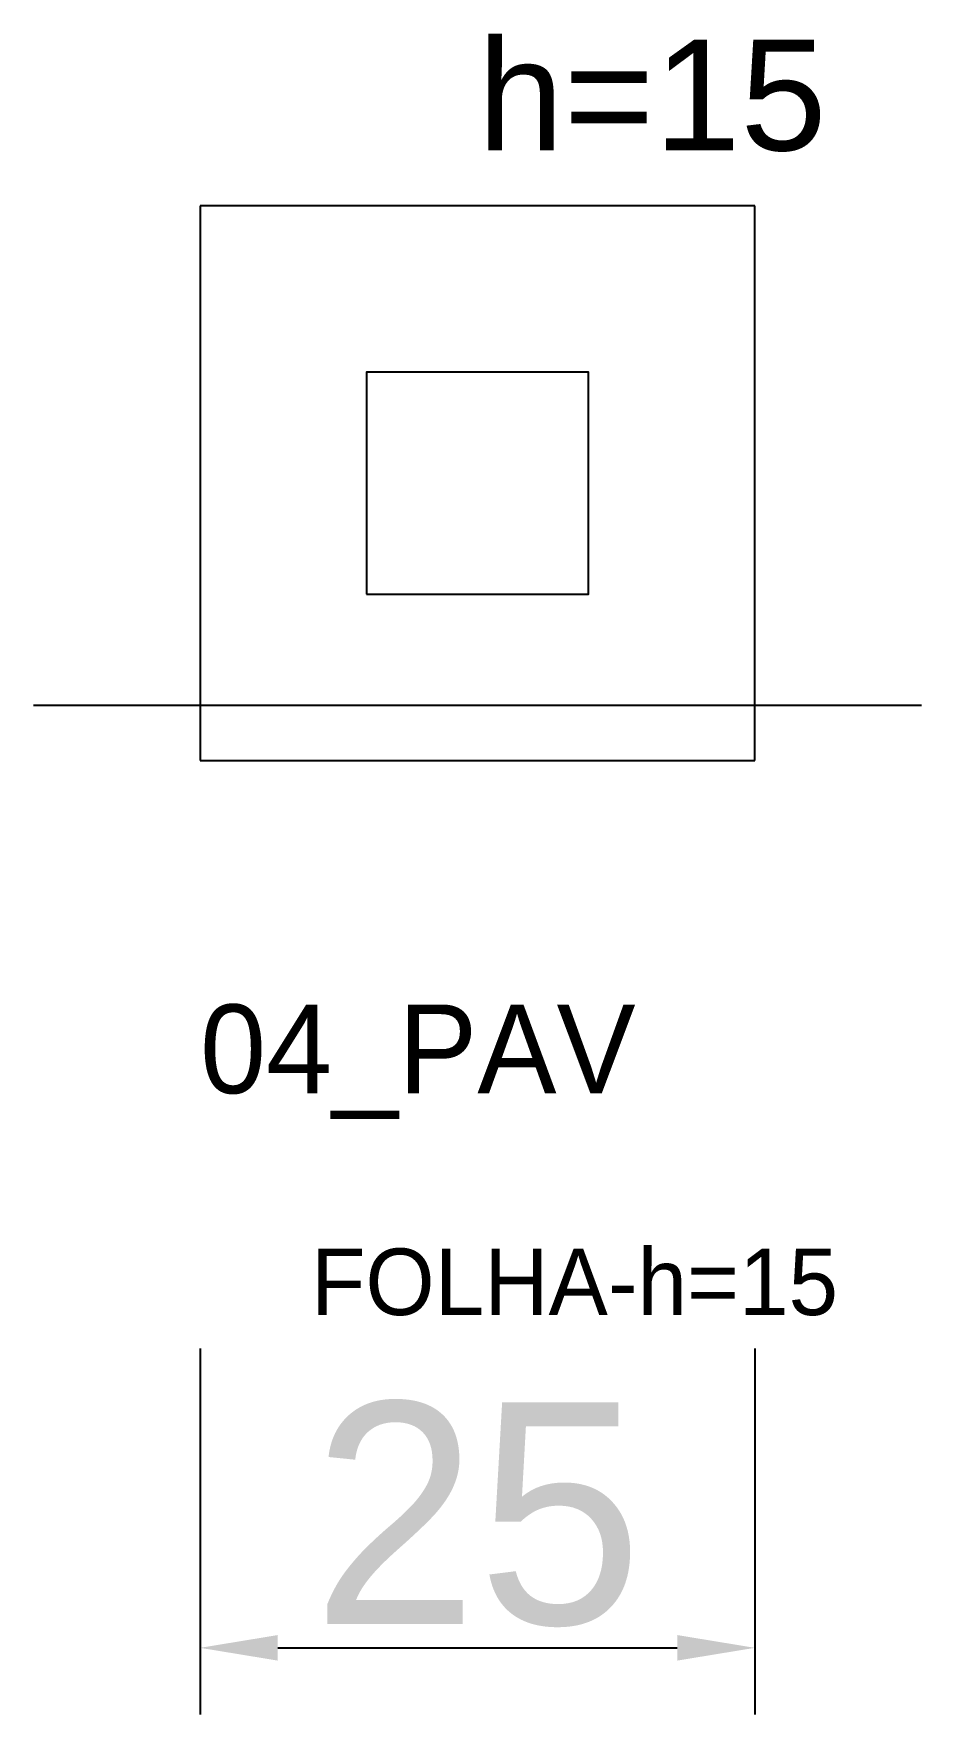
# Model space of a CAD drawing. Header units: metres. Extents: x 214.7 to 254.7, y 133.5 to 209.3.
import ezdxf

# ---------------------------------------------------------------- set-up
doc = ezdxf.new("R2010")
doc.units = ezdxf.units.M
for name, color, linetype in [('COTA', 241, 'CONTINUOUS'), ('FOLHA', 255, 'CONTINUOUS'), ('Hachura', 251, 'CONTINUOUS'), ('NOMENCLATURA', 7, 'CONTINUOUS'), ('Nível', 160, 'CONTINUOUS'), ('Painéis', 200, 'CONTINUOUS'), ('Pilares', 5, 'CONTINUOUS'), ('SARR_2.2x7', 40, 'CONTINUOUS')]:
    doc.layers.add(name, color=color, linetype=linetype)
doc.styles.add('ARIAL', font='Arial.ttf')
doc.dimstyles.new('EZ DXF', dxfattribs={"dimtxt": 10, "dimasz": 3.5, "dimexe": 3, "dimexo": 1.5, "dimgap": 1, "dimtad": 1, "dimdec": 1, "dimdsep": 46, "dimcen": 2.5, "dimazin": 3, "dimtfac": 1, "dimtmove": 0, "dimatfit": 3})

msp = doc.modelspace()

# ---------------------------------------------------------------- hatches: boundary and pattern name
at = {"layer": 'Hachura'}
h = msp.add_hatch(dxfattribs=at)
h.set_pattern_fill('ANSI31', scale=50)
h.paths.add_polyline_path([(222.2, 176.5), (247.2, 176.5), (247.2, 201.5), (222.2, 201.5)])
h = msp.add_hatch(dxfattribs=at)
h.set_pattern_fill('ANSI31', scale=50)
h.paths.add_polyline_path([(222.2, 176.5), (247.2, 176.5), (247.2, 201.5), (222.2, 201.5)])

# ---------------------------------------------------------------- linework, layer by layer
at = {"layer": 'Painéis', "color": 200}
for p, q in [((247.2, 201.5), (222.2, 201.5)), ((222.2, 201.5), (222.2, 176.5)), ((247.2, 201.5), (222.2, 201.5)), ((222.2, 201.5), (222.2, 176.5)), ((247.2, 176.5), (247.2, 201.5)), ((247.2, 176.5), (247.2, 201.5)), ((222.2, 176.5), (247.2, 176.5)), ((222.2, 176.5), (247.2, 176.5))]:
    msp.add_line(p, q, dxfattribs=at)
at = {"layer": 'Pilares'}
msp.add_lwpolyline([(229.7, 184), (239.7, 184), (239.7, 194), (229.7, 194)], close=True, dxfattribs=at)
msp.add_lwpolyline([(229.7, 184), (239.7, 184), (239.7, 194), (229.7, 194)], close=True, dxfattribs=at)
at = {"layer": 'SARR_2.2x7'}
msp.add_line((214.7, 179), (254.7, 179), dxfattribs=at)
msp.add_line((214.7, 179), (254.7, 179), dxfattribs=at)

# ---------------------------------------------------------------- texts
at = {"layer": 'FOLHA'}
msp.add_text('FOLHA-h=15', height=3, dxfattribs=at).set_placement((227.2, 151.5))
msp.add_text('FOLHA-h=15', height=3, dxfattribs=at).set_placement((227.2, 151.5))
at = {"layer": 'NOMENCLATURA', "insert": (234.7, 209), "char_height": 5, "attachment_point": 1, "style": 'ARIAL'}
msp.add_mtext('h=15', dxfattribs=at)
msp.add_mtext('h=15', dxfattribs=at)
at = {"layer": 'Nível'}
msp.add_text('04_PAV', height=4, dxfattribs=at).set_placement((222.2, 161.5))
msp.add_text('04_PAV', height=4, dxfattribs=at).set_placement((222.2, 161.5))

# ---------------------------------------------------------------- dimensions: what is measured, and where the dimension line sits
at = {"layer": 'COTA'}
msp.add_linear_dim(base=(222.2, 136.5), p1=(222.2, 151.5), p2=(247.2, 151.5), dimstyle='EZ DXF', dxfattribs=at).render()
msp.add_linear_dim(base=(222.2, 136.5), p1=(222.2, 151.5), p2=(247.2, 151.5), dimstyle='EZ DXF', dxfattribs=at).render()

doc.saveas('drawing.dxf')
